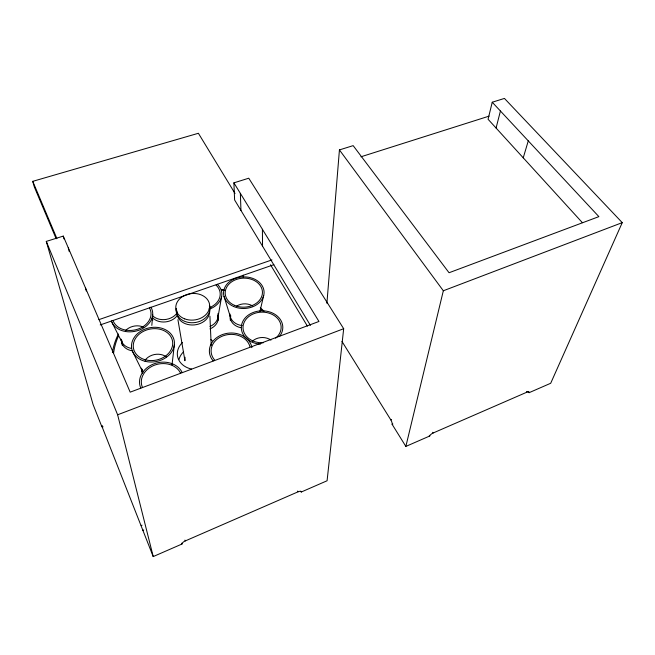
<?xml version="1.0" encoding="UTF-8"?>
<svg xmlns="http://www.w3.org/2000/svg" width="655" height="655" viewBox="0 0 655 655"><rect width="100%" height="100%" fill="white"/><g stroke="black" fill="none" stroke-linecap="round" stroke-linejoin="round"><path stroke-width="0.98" d="M151.829 325.396L152.705 314.596M326.894 303.273L339.429 149.921L353.16 145.631L449.052 272.742L598.883 216.633L492.241 102.229L504.432 98.422L622.25 222.635L550.699 383.265L529.068 392.697A3.349 1.195 -34.7 0 0 527.078 392.099L526.604 391.461M310.429 325.379L234.613 199.963L233.9 182.851L248.761 178.209L343.678 328.712L327.082 480.762L301.251 492.028A3.66 1.425 -29.1 0 0 298.074 491.815L185.275 540.932A3.897 1.515 -26.1 0 0 181.992 544.027L153.213 556.578L102.237 427.15C101.992 425.496 100.731 425.938 102.483 425.84M172.011 364.958L174.312 345.136M218.066 316.75L221.627 296.502M185.046 357.253L184.931 360.7L177.923 319.665M259.969 311.346L263.695 295.487M527.078 392.099L433.151 432.996A3.447 1.294 -32.6 0 0 429.713 436.017L405.854 446.423L443.329 290.771L339.429 149.921M492.241 102.229L488.073 119.251L582.393 222.692M496.072 128.02L500.428 111.014M523.247 157.822L528.274 140.882M142.847 530.353L143.74 529.977M341.951 341.394L390.83 419.904A3.472 1.13 66.8 0 1 392.148 424.366L392.894 424.055M141.161 525.556L142.061 525.179M390.83 419.904L391.575 419.593M102.237 427.15L103.081 426.831M153.213 556.578L117.63 414.787L343.678 328.712M443.329 290.771L622.25 222.635M100.223 324.945L273.847 264.677M98.889 319.64L271.956 259.912M360.946 156.791L489.105 116.132M101.64 426.168L93.076 404.495L46.292 241.4L63.257 236.103L130.181 392.157L318.96 321.458L233.9 182.851M56.166 238.764L34.338 186.97L32.75 181.337L198.391 133.276L235.03 193.479M528.118 391.42L529.068 392.697M432.709 432.308L433.151 432.996M429.271 435.329L429.713 436.017M392.148 424.366L405.854 446.423M270.49 264.759L307.4 326.116M300.85 491.275L301.251 492.028M297.681 491.053L298.074 491.815M112.038 322.571L122.026 342.311M132.965 352.3L142.495 371.524M184.923 540.113L185.275 540.932M32.75 181.337L56.895 238.526M181.648 543.208L181.992 544.027M46.292 241.4L117.63 414.787M224.002 296.338L230.29 316.619M63.257 236.103L64.002 238.936M68.292 247.86L69.274 251.618M85.551 288.102L86.288 291.033M209.919 316.209L211.213 345.512M240.36 193.372L240.95 210.435M243.169 275.182L243.242 277.229M262.401 229.291L262.54 246.149M209.223 308.235A16.457 12.912 -6.4 0 1 194.191 324.929A16.457 12.912 -6.4 0 1 177.03 310.994M209.42 305.517A16.948 13.272 -6.3 0 1 193.929 322.678A16.948 13.272 -6.3 0 1 176.261 308.349M179.011 359.415A20.125 16.473 -7.7 0 1 183.605 351.751M191.53 369.043A20.403 16.58 -7.4 0 1 182.434 342.549M210.853 339.699A20.403 16.58 -7.4 0 1 212.318 340.764M142.315 373.129A15.384 12.51 -11.6 0 1 142.258 369.436M142.561 373.047A15.442 12.527 -11.6 0 1 141.685 368.413M122.428 345.619A15.081 11.905 -11.7 0 1 122.026 340.731M132.908 350.908A15.13 11.921 -11.6 0 1 121.38 339.634M152.902 320.017A14.598 11.381 -8.5 0 1 151.673 318.346M177.407 315.276A14.647 11.389 -8.4 0 1 152.509 317.65M218.009 317.642A14.582 11.561 -5.8 0 1 218.451 320.066M217.853 315.325A14.631 11.577 -5.8 0 1 209.96 328.925M230.372 320.5A14.459 11.528 -2.4 0 1 230.83 315.89M240.745 327.688A14.508 11.536 -2.3 0 1 230.175 315.857M112.398 352.496A85.715 69.807 -7.6 0 1 118.408 334.017M221.799 289.641A85.715 69.807 -7.6 0 1 224.78 290.296M260.297 307.801A85.715 69.807 -7.6 0 1 263.981 311.182M113.602 353.045A84.192 68.513 -7.5 0 1 118.514 335.925M221.325 289.837A84.192 68.513 -7.5 0 1 223.281 290.255M261.304 309.619A84.192 68.513 -7.5 0 1 262.549 310.798M142.487 387.482A20.461 16.784 -11.9 0 1 154.572 365.154A20.461 16.784 -11.9 0 1 180.592 373.219M140.784 388.12A22.254 18.266 -11.9 0 1 153.95 363.844A22.254 18.266 -11.9 0 1 182.237 372.597M145.197 360.053A13.804 11.176 -11.5 0 1 166.313 356.885M171.954 363.533A15.491 12.551 -11.5 0 1 171.995 364.426M142.995 372.351A15.491 12.551 -11.5 0 1 141.341 368.159M125.416 330.718A13.526 10.636 -11.5 0 1 143.371 327.099M149.389 307.817A19.454 15.016 -10.9 0 1 138.049 329.088A19.454 15.016 -10.9 0 1 113.02 320.434M150.928 307.179A21.165 16.342 -10.9 0 1 138.598 330.341A21.165 16.342 -10.9 0 1 111.358 320.917M131.368 348.419A15.18 11.937 -11.6 0 1 120.954 339.094M177.153 312.82A14.697 11.405 -8.4 0 1 152.459 315.636M209.387 306.843A13.075 10.324 -5.7 0 1 210.967 307.539M216.076 285.13A18.799 14.566 -5.3 0 1 209.78 307.572M217.354 284.303A20.452 15.851 -5.3 0 1 209.182 309.25M217.886 313.712A14.68 11.594 -5.7 0 1 209.977 326.477M236.299 306.311A12.969 10.292 -2.3 0 1 252.453 305.836M242.244 325.592A14.557 11.553 -2.3 0 1 230.011 314.048M214.594 359.988A19.642 16.047 -4.3 0 1 223.019 335.859A19.642 16.047 -4.3 0 1 249.956 346.757M213.153 360.856A21.369 17.456 -4.3 0 1 223.036 334.369A21.369 17.456 -4.3 0 1 251.888 347.674M252.363 341.23A13.256 10.857 -1.2 0 1 270.949 340.092M263.384 342.753A19.069 15.335 -0.9 0 1 243.439 324.315A19.069 15.335 -0.9 0 1 271.162 313.933A19.069 15.335 -0.9 0 1 275.632 338.168M260.494 344.145A20.747 16.686 -0.9 0 1 241.908 323.685A20.747 16.686 -0.9 0 1 270.155 312.091A20.747 16.686 -0.9 0 1 279.611 336.302M184.694 318.87A17.014 13.296 -6.3 0 0 209.698 305.672A17.014 13.296 -6.3 0 0 183.801 295.847A17.014 13.296 -6.3 0 0 184.694 318.87M145.729 359.906A19.863 15.818 -10.7 0 0 172.502 340.952A19.863 15.818 -10.7 0 0 140.71 332.977A19.863 15.818 -10.7 0 0 145.729 359.906M145.099 361.298A21.615 17.21 -10.7 0 0 174.214 340.649A21.615 17.21 -10.7 0 0 139.597 332.003A21.615 17.21 -10.7 0 0 145.099 361.298M234.433 305.328A18.635 14.516 -2 0 0 262.45 292.457A18.635 14.516 -2 0 0 234.564 280.184A18.635 14.516 -2 0 0 234.433 305.328M233.622 306.491A20.28 15.794 -2 0 0 264.088 292.457A20.28 15.794 -2 0 0 233.729 279.128A20.28 15.794 -2 0 0 233.622 306.491"/></g></svg>
